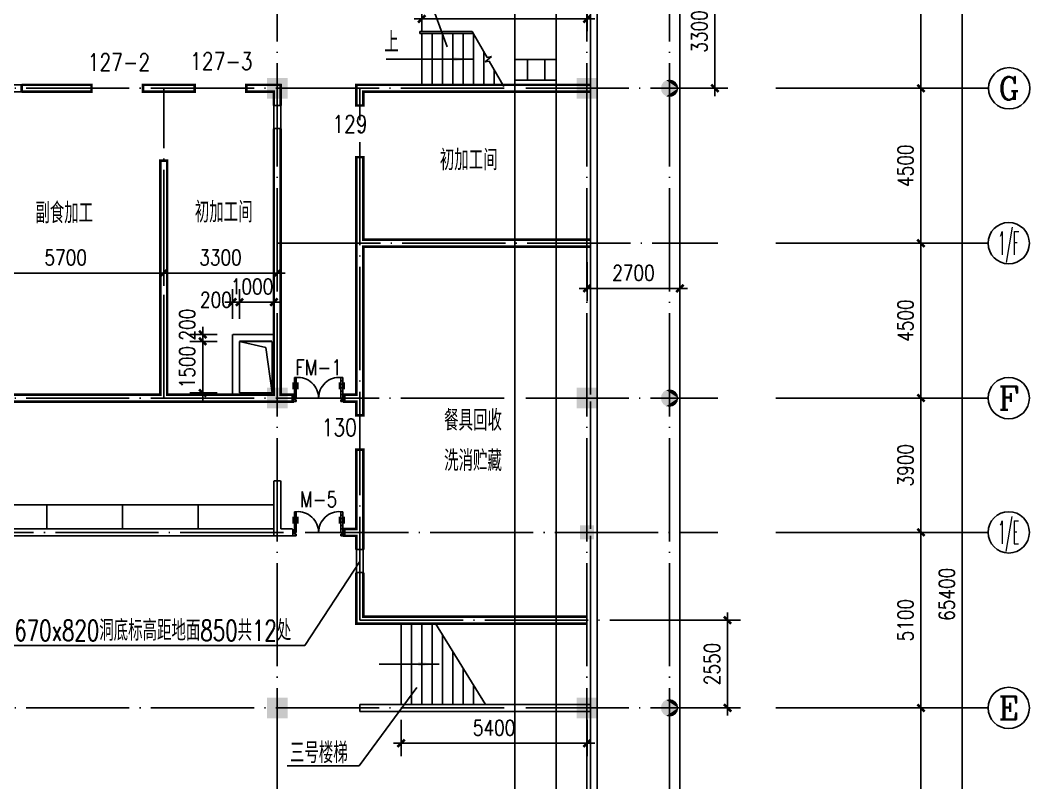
# Model space of a CAD drawing. Extents: x -55219 to 470149, y 494712 to 780039.
# Drawn here: x 14732 to 44071, y 632948 to 655103 of the extents above; entities that cross this region are included whole.
import ezdxf
from ezdxf.enums import TextEntityAlignment as Align

# ---------------------------------------------------------------- set-up
doc = ezdxf.new("R2010")
doc.units = 0
doc.header["$LTSCALE"] = 1500
doc.header["$MEASUREMENT"] = 0
doc.linetypes.add('DASH', pattern=[0.35, 0.25, -0.1])
doc.linetypes.add('DOTE', pattern=[2.42, 2, -0.2, 0.02, -0.2])
doc.layers.get('0').update_dxf_attribs({"linetype": 'CONTINUOUS'})
doc.layers.get('DEFPOINTS').update_dxf_attribs({"linetype": 'CONTINUOUS'})
for name, color, linetype in [('AXIS', 3, 'CONTINUOUS'), ('AXIS_TEXT', 7, 'CONTINUOUS'), ('COLUMN', 7, 'CONTINUOUS'), ('DOTE', 1, 'DOTE'), ('LVTRY', 6, 'CONTINUOUS'), ('PUB_DIM', 3, 'CONTINUOUS'), ('PUB_TEXT', 7, 'CONTINUOUS'), ('PUB_WALL', 255, 'CONTINUOUS'), ('STAIR', 2, 'CONTINUOUS'), ('WALL', 255, 'CONTINUOUS'), ('WINDOW', 2, 'CONTINUOUS'), ('WINDOW_TEXT', 7, 'CONTINUOUS')]:
    doc.layers.add(name, color=color, linetype=linetype)
doc.styles.add('_HZTXT', font='txt.shx', dxfattribs={"width": 0.8, "bigfont": 'hztxt.shx'})
doc.styles.add('_SIMPLEX', font='SIMPLEX.shx', dxfattribs={"width": 0.6})
doc.styles.add('COMPLEX', font='COMPLEX')
doc.styles.add('DIM_FONT', font='SIMPLEX.shx', dxfattribs={"width": 0.8})
doc.dimstyles.new('AXIS150', dxfattribs={"dimscale": 1.5, "dimtxt": 300, "dimasz": 1, "dimexe": 250, "dimexo": 300, "dimgap": 150, "dimtad": 1, "dimdec": 0, "dimzin": 0, "dimdsep": 46, "dimtxsty": 'DIM_FONT', "dimblk": '_DIMX', "dimcen": 0.09, "dimse1": 1, "dimse2": 1, "dimclrt": 7, "dimadec": 0, "dimazin": 0, "dimtfac": 1, "dimtdec": 0, "dimtix": 1, "dimtmove": 2, "dimatfit": 3, "dimldrblk": '_DIMX', "dimfxl": 1, "dimtolj": 1, "dimtzin": 0, "dimarcsym": 0})
doc.dimstyles.new('DIMN150', dxfattribs={"dimscale": 1.5, "dimtxt": 300, "dimasz": 1, "dimexe": 250, "dimexo": 300, "dimgap": 150, "dimtad": 1, "dimdec": 0, "dimzin": 0, "dimdsep": 46, "dimtxsty": 'DIM_FONT', "dimblk": '_DIMX', "dimcen": 0.09, "dimclrt": 7, "dimadec": 0, "dimazin": 0, "dimtfac": 1, "dimtdec": 0, "dimtix": 1, "dimtmove": 2, "dimatfit": 3, "dimldrblk": '_DIMX', "dimfxl": 1, "dimtolj": 1, "dimtzin": 0, "dimarcsym": 0})
doc.dimstyles.new('NORMAL', dxfattribs={"dimscale": 1.5, "dimtxt": 300, "dimasz": 1, "dimexe": 250, "dimexo": 300, "dimgap": 150, "dimtad": 1, "dimdec": 0, "dimzin": 0, "dimdsep": 46, "dimtxsty": 'DIM_FONT', "dimblk": '_DIMX', "dimcen": 0.09, "dimse2": 1, "dimclrt": 7, "dimadec": 0, "dimazin": 0, "dimtfac": 1, "dimtdec": 0, "dimtix": 1, "dimtmove": 2, "dimatfit": 3, "dimldrblk": '_DIMX', "dimfxl": 1, "dimtolj": 1, "dimtzin": 0, "dimarcsym": 0})

# ---------------------------------------------------------------- blocks, each defined once
blk = doc.blocks.new('_FZH')
blk.add_solid([(0.5, 0.5), (0.5, -0.5), (-0.5, 0.5), (-0.5, -0.5)])
blk = doc.blocks.new('M_A21OEG')
for p, q in [((-0.467, 0), (-0.467, 0.4)), ((-0.467, 0), (-0.467, 0.4)), ((-0.467, 0.4), (-0.433, 0.4)), ((-0.467, 0), (-0.467, 0.4)), ((-0.433, 0.4), (-0.433, 0)), ((-0.433, 0.4), (-0.433, 0)), ((0.433, 0.4), (0.433, 0)), ((0.467, 0.4), (0.433, 0.4)), ((0.467, 0), (0.467, 0.4)), ((-0.495, 0.3), (-0.495, 0.172)), ((-0.467, 0.333), (-0.433, 0.333)), ((-0.467, 0.267), (-0.433, 0.267)), ((-0.467, 0.2), (-0.433, 0.2)), ((-0.405, 0.3), (-0.405, 0.172)), ((0.405, 0.3), (0.405, 0.172)), ((0.467, 0.333), (0.433, 0.333)), ((0.467, 0.267), (0.433, 0.267)), ((0.467, 0.2), (0.433, 0.2)), ((0.495, 0.3), (0.495, 0.172)), ((-0.5, 0), (-0.467, 0)), ((-0.5, -0.067), (-0.5, 0)), ((-0.5, -0.067), (-0.5, 0)), ((-0.467, 0.133), (-0.433, 0.133)), ((-0.467, 0.067), (-0.433, 0.067)), ((-0.467, 0), (-0.467, -0.033)), ((-0.433, 0), (-0.467, 0)), ((-0.433, 0), (-0.467, 0)), ((-0.467, 0), (-0.467, -0.033)), ((-0.433, 0), (-0.467, 0)), ((0.467, 0.133), (0.433, 0.133)), ((0.467, 0.067), (0.433, 0.067)), ((0.433, 0), (0.467, 0)), ((0.467, 0), (0.467, -0.033)), ((0.5, 0), (0.467, 0)), ((0.5, -0.067), (0.5, 0)), ((-0.433, -0.067), (-0.5, -0.067)), ((-0.467, -0.033), (-0.433, -0.033)), ((-0.433, -0.033), (-0.433, -0.067)), ((0.467, -0.033), (0.433, -0.033)), ((0.433, -0.033), (0.433, -0.067)), ((0.433, -0.067), (0.5, -0.067))]:
    blk.add_line(p, q)
for centre, start, end in [((-0.4, 0.001), 359.8007, 94.7805), ((0.4, 0.001), 85.2195, 180.1993)]:
    blk.add_arc(centre, 0.4, start, end)
blk = doc.blocks.new('_ARROW')
blk.add_solid([(0, 0), (-1, 0.1), (-1, -0.1)])
blk = doc.blocks.new('_AXISO')
blk.add_circle((0, 0), 0.5)
at = {"layer": 'AXIS_TEXT', "style": 'COMPLEX', "width": 1.041667}
blk.add_attdef('A', text='', height=0.56, dxfattribs=at).set_placement((-0.25, -0.28), (0.25, -0.28), align=Align.FIT)
blk = doc.blocks.new('_DIMX')
blk.add_line((-150, 0), (150, 0))
at = {"const_width": 50}
blk.add_lwpolyline([(-70, -70), (70, 70)], dxfattribs=at)
blk = doc.blocks.new('*D56')
at = {"color": 0, "linetype": 'ByBlock'}
blk.add_line((40909, 662122), (40909, 653125), dxfattribs=at)
at = {"layer": 'DEFPOINTS', "color": 0, "linetype": 'ByBlock'}
for p in [(35946, 662124), (36688, 653124), (40909, 653124)]:
    blk.add_point(p, dxfattribs=at)
at = {"color": 0, "linetype": 'ByBlock', "xscale": 1.5, "yscale": 1.5, "zscale": 1.5}
for p, rotation in [((40909, 662124), 90), ((40909, 653124), 270)]:
    blk.add_blockref('_DIMX', p, dxfattribs=dict(at, rotation=rotation))
at = {"color": 7, "linetype": 'ByBlock', "insert": (40459, 657624), "char_height": 450, "attachment_point": 5, "rotation": 90, "style": 'DIM_FONT'}
blk.add_mtext('\\A1;9000', dxfattribs=at)
blk = doc.blocks.new('*D58')
at = {"color": 0, "linetype": 'ByBlock'}
blk.add_line((40909, 644122), (40909, 640225), dxfattribs=at)
at = {"layer": 'DEFPOINTS', "color": 0, "linetype": 'ByBlock'}
for p in [(36688, 644124), (36688, 640224), (40909, 640224)]:
    blk.add_point(p, dxfattribs=at)
at = {"color": 0, "linetype": 'ByBlock', "xscale": 1.5, "yscale": 1.5, "zscale": 1.5}
for p, rotation in [((40909, 644124), 90), ((40909, 640224), 270)]:
    blk.add_blockref('_DIMX', p, dxfattribs=dict(at, rotation=rotation))
at = {"color": 7, "linetype": 'ByBlock', "insert": (40459, 642174), "char_height": 450, "attachment_point": 5, "rotation": 90, "style": 'DIM_FONT'}
blk.add_mtext('\\A1;3900', dxfattribs=at)
blk = doc.blocks.new('*D59')
at = {"color": 0, "linetype": 'ByBlock'}
blk.add_line((40909, 635122), (40909, 626125), dxfattribs=at)
at = {"layer": 'DEFPOINTS', "color": 0, "linetype": 'ByBlock'}
for p in [(36688, 635124), (36688, 626124), (40909, 626124)]:
    blk.add_point(p, dxfattribs=at)
at = {"color": 0, "linetype": 'ByBlock', "xscale": 1.5, "yscale": 1.5, "zscale": 1.5}
for p, rotation in [((40909, 635124), 90), ((40909, 626124), 270)]:
    blk.add_blockref('_DIMX', p, dxfattribs=dict(at, rotation=rotation))
at = {"color": 7, "linetype": 'ByBlock', "insert": (40459, 630624), "char_height": 450, "attachment_point": 5, "rotation": 90, "style": 'DIM_FONT'}
blk.add_mtext('\\A1;9000', dxfattribs=at)
blk = doc.blocks.new('*D61')
at = {"color": 0, "linetype": 'ByBlock'}
blk.add_line((42109, 671122), (42109, 605725), dxfattribs=at)
at = {"layer": 'DEFPOINTS', "color": 0, "linetype": 'ByBlock'}
for p in [(36688, 671124), (36688, 605724), (42109, 605724)]:
    blk.add_point(p, dxfattribs=at)
at = {"color": 0, "linetype": 'ByBlock', "xscale": 1.5, "yscale": 1.5, "zscale": 1.5}
for p, rotation in [((42109, 671124), 90), ((42109, 605724), 270)]:
    blk.add_blockref('_DIMX', p, dxfattribs=dict(at, rotation=rotation))
at = {"color": 7, "linetype": 'ByBlock', "insert": (41659, 638424), "char_height": 450, "attachment_point": 5, "rotation": 90, "style": 'DIM_FONT'}
blk.add_mtext('\\A1;65400', dxfattribs=at)
blk = doc.blocks.new('*D64')
at = {"color": 0, "linetype": 'ByBlock'}
blk.add_line((40909, 640222), (40909, 635125), dxfattribs=at)
at = {"layer": 'DEFPOINTS', "color": 0, "linetype": 'ByBlock'}
for p in [(36688, 640224), (36688, 635124), (40909, 635124)]:
    blk.add_point(p, dxfattribs=at)
at = {"color": 0, "linetype": 'ByBlock', "xscale": 1.5, "yscale": 1.5, "zscale": 1.5}
for p, rotation in [((40909, 640224), 90), ((40909, 635124), 270)]:
    blk.add_blockref('_DIMX', p, dxfattribs=dict(at, rotation=rotation))
at = {"color": 7, "linetype": 'ByBlock', "insert": (40459, 637674), "char_height": 450, "attachment_point": 5, "rotation": 90, "style": 'DIM_FONT'}
blk.add_mtext('\\A1;5100', dxfattribs=at)
blk = doc.blocks.new('*D65')
at = {"color": 0, "linetype": 'ByBlock'}
blk.add_line((40909, 648622), (40909, 644125), dxfattribs=at)
at = {"layer": 'DEFPOINTS', "color": 0, "linetype": 'ByBlock'}
for p in [(36688, 648624), (36688, 644124), (40909, 644124)]:
    blk.add_point(p, dxfattribs=at)
at = {"color": 0, "linetype": 'ByBlock', "xscale": 1.5, "yscale": 1.5, "zscale": 1.5}
for p, rotation in [((40909, 648624), 90), ((40909, 644124), 270)]:
    blk.add_blockref('_DIMX', p, dxfattribs=dict(at, rotation=rotation))
at = {"color": 7, "linetype": 'ByBlock', "insert": (40459, 646374), "char_height": 450, "attachment_point": 5, "rotation": 90, "style": 'DIM_FONT'}
blk.add_mtext('\\A1;4500', dxfattribs=at)
blk = doc.blocks.new('*D66')
at = {"color": 0, "linetype": 'ByBlock'}
blk.add_line((40909, 653122), (40909, 648625), dxfattribs=at)
at = {"layer": 'DEFPOINTS', "color": 0, "linetype": 'ByBlock'}
for p in [(36688, 653124), (36688, 648624), (40909, 648624)]:
    blk.add_point(p, dxfattribs=at)
at = {"color": 0, "linetype": 'ByBlock', "xscale": 1.5, "yscale": 1.5, "zscale": 1.5}
for p, rotation in [((40909, 653124), 90), ((40909, 648624), 270)]:
    blk.add_blockref('_DIMX', p, dxfattribs=dict(at, rotation=rotation))
at = {"color": 7, "linetype": 'ByBlock', "insert": (40459, 650874), "char_height": 450, "attachment_point": 5, "rotation": 90, "style": 'DIM_FONT'}
blk.add_mtext('\\A1;4500', dxfattribs=at)
blk = doc.blocks.new('*D248')
at = {"color": 0, "linetype": 'ByBlock'}
for p, q in [((34785, 637674), (35662, 637674)), ((35287, 637672), (35287, 635125)), ((34785, 635124), (35662, 635124))]:
    blk.add_line(p, q, dxfattribs=at)
at = {"layer": 'DEFPOINTS', "color": 0, "linetype": 'ByBlock'}
for p in [(34335, 637674), (34335, 635124), (35287, 635124)]:
    blk.add_point(p, dxfattribs=at)
at = {"color": 0, "linetype": 'ByBlock', "xscale": 1.5, "yscale": 1.5, "zscale": 1.5}
for p, rotation in [((35287, 637674), 90), ((35287, 635124), 270)]:
    blk.add_blockref('_DIMX', p, dxfattribs=dict(at, rotation=rotation))
at = {"color": 7, "linetype": 'ByBlock', "insert": (34837, 636399), "char_height": 450, "attachment_point": 5, "rotation": 90, "style": 'DIM_FONT'}
blk.add_mtext('\\A1;2550', dxfattribs=at)
blk = doc.blocks.new('*D260')
at = {"color": 0, "linetype": 'ByBlock'}
for p, q in [((25803, 634774), (25803, 633721)), ((31203, 634774), (31203, 633721)), ((25804, 634096), (31201, 634096))]:
    blk.add_line(p, q, dxfattribs=at)
at = {"layer": 'DEFPOINTS', "color": 0, "linetype": 'ByBlock'}
for p in [(25803, 635224), (31203, 635224), (31203, 634096)]:
    blk.add_point(p, dxfattribs=at)
at = {"color": 0, "linetype": 'ByBlock', "xscale": 1.5, "yscale": 1.5, "zscale": 1.5, "rotation": 180}
blk.add_blockref('_DIMX', (25803, 634096), dxfattribs=at)
at = {"color": 0, "linetype": 'ByBlock', "xscale": 1.5, "yscale": 1.5, "zscale": 1.5}
blk.add_blockref('_DIMX', (31203, 634096), dxfattribs=at)
at = {"color": 7, "linetype": 'ByBlock', "insert": (28503, 634546), "char_height": 450, "attachment_point": 5, "style": 'DIM_FONT'}
blk.add_mtext('\\A1;5400', dxfattribs=at)
blk = doc.blocks.new('*D264')
at = {"color": 0, "linetype": 'ByBlock'}
for p, q in [((26403, 654780), (26403, 655513)), ((31203, 654780), (31203, 655513)), ((26404, 655138), (31201, 655138))]:
    blk.add_line(p, q, dxfattribs=at)
at = {"layer": 'DEFPOINTS', "color": 0, "linetype": 'ByBlock'}
for p in [(31203, 655138), (26403, 654330), (31203, 654330)]:
    blk.add_point(p, dxfattribs=at)
at = {"color": 0, "linetype": 'ByBlock', "xscale": 1.5, "yscale": 1.5, "zscale": 1.5, "rotation": 180}
blk.add_blockref('_DIMX', (26403, 655138), dxfattribs=at)
at = {"color": 0, "linetype": 'ByBlock', "xscale": 1.5, "yscale": 1.5, "zscale": 1.5}
blk.add_blockref('_DIMX', (31203, 655138), dxfattribs=at)
at = {"color": 7, "linetype": 'ByBlock', "insert": (28803, 655588), "char_height": 450, "attachment_point": 5, "style": 'DIM_FONT'}
blk.add_mtext('\\A1;4800', dxfattribs=at)
blk = doc.blocks.new('_YZH')
for points in [[(-0.466, 0.193), (0.5, 0), (-0.5, 0), (-0.466, -0.193)], [(-0.193, 0.466), (0.5, 0), (-0.357, 0.357), (-0.466, 0.193)], [(0.193, 0.466), (0.5, 0), (0, 0.505), (-0.193, 0.466)], [(0.466, 0.193), (0.5, 0), (0.357, 0.357), (0.193, 0.466)], [(-0.466, -0.193), (0.5, 0), (-0.357, -0.357), (-0.193, -0.466)], [(-0.193, -0.466), (0.5, 0), (0, -0.505), (0.193, -0.466)], [(0.193, -0.466), (0.5, 0), (0.357, -0.357), (0.466, -0.193)]]:
    blk.add_solid(points)
blk = doc.blocks.new('*D268')
at = {"color": 0, "linetype": 'ByBlock'}
for p, q in [((34093, 656424), (35294, 656424)), ((34919, 653125), (34919, 656422)), ((34093, 653124), (35294, 653124))]:
    blk.add_line(p, q, dxfattribs=at)
at = {"layer": 'DEFPOINTS', "color": 0, "linetype": 'ByBlock'}
for p in [(33643, 656424), (34919, 656424), (33643, 653124)]:
    blk.add_point(p, dxfattribs=at)
at = {"color": 0, "linetype": 'ByBlock', "xscale": 1.5, "yscale": 1.5, "zscale": 1.5}
for p, rotation in [((34919, 656424), 90), ((34919, 653124), 270)]:
    blk.add_blockref('_DIMX', p, dxfattribs=dict(at, rotation=rotation))
at = {"color": 7, "linetype": 'ByBlock', "insert": (34469, 654774), "char_height": 450, "attachment_point": 5, "rotation": 90, "style": 'DIM_FONT'}
blk.add_mtext('\\A1;3300', dxfattribs=at)
blk = doc.blocks.new('*D778')
at = {"color": 0, "linetype": 'ByBlock'}
for p, q in [((13203, 648174), (13203, 647383)), ((13204, 647758), (18901, 647758))]:
    blk.add_line(p, q, dxfattribs=at)
at = {"layer": 'DEFPOINTS', "color": 0, "linetype": 'ByBlock'}
for p in [(13203, 648624), (18903, 648624), (18903, 647758)]:
    blk.add_point(p, dxfattribs=at)
at = {"color": 0, "linetype": 'ByBlock', "xscale": 1.5, "yscale": 1.5, "zscale": 1.5, "rotation": 180}
blk.add_blockref('_DIMX', (13203, 647758), dxfattribs=at)
at = {"color": 0, "linetype": 'ByBlock', "xscale": 1.5, "yscale": 1.5, "zscale": 1.5}
blk.add_blockref('_DIMX', (18903, 647758), dxfattribs=at)
at = {"color": 7, "linetype": 'ByBlock', "insert": (16053, 648208), "char_height": 450, "attachment_point": 5, "style": 'DIM_FONT'}
blk.add_mtext('\\A1;5700', dxfattribs=at)
blk = doc.blocks.new('*D779')
at = {"color": 0, "linetype": 'ByBlock'}
for p, q in [((18903, 648174), (18903, 647383)), ((18904, 647758), (22201, 647758))]:
    blk.add_line(p, q, dxfattribs=at)
at = {"layer": 'DEFPOINTS', "color": 0, "linetype": 'ByBlock'}
for p in [(18903, 648624), (22203, 648624), (22203, 647758)]:
    blk.add_point(p, dxfattribs=at)
at = {"color": 0, "linetype": 'ByBlock', "xscale": 1.5, "yscale": 1.5, "zscale": 1.5, "rotation": 180}
blk.add_blockref('_DIMX', (18903, 647758), dxfattribs=at)
at = {"color": 0, "linetype": 'ByBlock', "xscale": 1.5, "yscale": 1.5, "zscale": 1.5}
blk.add_blockref('_DIMX', (22203, 647758), dxfattribs=at)
at = {"color": 7, "linetype": 'ByBlock', "insert": (20553, 648208), "char_height": 450, "attachment_point": 5, "style": 'DIM_FONT'}
blk.add_mtext('\\A1;3300', dxfattribs=at)
blk = doc.blocks.new('*D851')
at = {"color": 0, "linetype": 'ByBlock'}
for p, q in [((31203, 648074), (31203, 646936)), ((33903, 648074), (33903, 646936)), ((31204, 647311), (33901, 647311))]:
    blk.add_line(p, q, dxfattribs=at)
at = {"layer": 'DEFPOINTS', "color": 0, "linetype": 'ByBlock'}
for p in [(31203, 648524), (33903, 648524), (33903, 647311)]:
    blk.add_point(p, dxfattribs=at)
at = {"color": 0, "linetype": 'ByBlock', "xscale": 1.5, "yscale": 1.5, "zscale": 1.5, "rotation": 180}
blk.add_blockref('_DIMX', (31203, 647311), dxfattribs=at)
at = {"color": 0, "linetype": 'ByBlock', "xscale": 1.5, "yscale": 1.5, "zscale": 1.5}
blk.add_blockref('_DIMX', (33903, 647311), dxfattribs=at)
at = {"color": 7, "linetype": 'ByBlock', "insert": (32553, 647761), "char_height": 450, "attachment_point": 5, "style": 'DIM_FONT'}
blk.add_mtext('\\A1;2700', dxfattribs=at)
blk = doc.blocks.new('A$C74ED5290')
at = {"layer": 'WINDOW', "color": 0, "ltscale": 100}
for p, q in [((0, 1200), (0, 0)), ((600, 1200), (600, 0)), ((0, 830), (600, 830)), ((0, 330), (600, 330))]:
    blk.add_line(p, q, dxfattribs=at)
blk = doc.blocks.new('*D940')
at = {"color": 0, "linetype": 'ByBlock'}
for p, q in [((20904, 646423), (20904, 647289)), ((21103, 646423), (21103, 647289)), ((20902, 646914), (20901, 646914)), ((20904, 646914), (21103, 646914)), ((20904, 646914), (21103, 646914)), ((21105, 646914), (21106, 646914))]:
    blk.add_line(p, q, dxfattribs=at)
at = {"layer": 'DEFPOINTS', "color": 0, "linetype": 'ByBlock'}
for p in [(21103, 646914), (20904, 645973), (21103, 645973)]:
    blk.add_point(p, dxfattribs=at)
at = {"color": 0, "linetype": 'ByBlock', "xscale": 1.5, "yscale": 1.5, "zscale": 1.5}
blk.add_blockref('_DIMX', (20904, 646914), dxfattribs=at)
at = {"color": 0, "linetype": 'ByBlock', "xscale": 1.5, "yscale": 1.5, "zscale": 1.5, "rotation": 180}
blk.add_blockref('_DIMX', (21103, 646914), dxfattribs=at)
at = {"color": 7, "linetype": 'ByBlock', "insert": (20418, 646977), "char_height": 450, "attachment_point": 5, "style": 'DIM_FONT'}
blk.add_mtext('\\A1;200', dxfattribs=at)
blk = doc.blocks.new('*D941')
at = {"color": 0, "linetype": 'ByBlock'}
for p, q in [((20454, 645973), (19661, 645973)), ((20453, 645773), (19661, 645773)), ((20036, 645974), (20036, 645976)), ((20036, 645973), (20036, 645773)), ((20036, 645973), (20036, 645773)), ((20036, 645771), (20036, 645770))]:
    blk.add_line(p, q, dxfattribs=at)
at = {"layer": 'DEFPOINTS', "color": 0, "linetype": 'ByBlock'}
for p in [(20036, 645773), (20903, 645773), (20904, 645973)]:
    blk.add_point(p, dxfattribs=at)
at = {"color": 0, "linetype": 'ByBlock', "xscale": 1.5, "yscale": 1.5, "zscale": 1.5}
for p, rotation in [((20036, 645973), 270), ((20036, 645773), 90)]:
    blk.add_blockref('_DIMX', p, dxfattribs=dict(at, rotation=rotation))
at = {"color": 7, "linetype": 'ByBlock', "insert": (19586, 646258), "char_height": 450, "attachment_point": 5, "rotation": 90, "style": 'DIM_FONT'}
blk.add_mtext('\\A1;200', dxfattribs=at)
blk = doc.blocks.new('*D942')
at = {"color": 0, "linetype": 'ByBlock'}
for p, q in [((21103, 646423), (21103, 647289)), ((22103, 646423), (22103, 647289)), ((21105, 646914), (22101, 646914))]:
    blk.add_line(p, q, dxfattribs=at)
at = {"layer": 'DEFPOINTS', "color": 0, "linetype": 'ByBlock'}
for p in [(22103, 646914), (21103, 645973), (22103, 645973)]:
    blk.add_point(p, dxfattribs=at)
at = {"color": 0, "linetype": 'ByBlock', "xscale": 1.5, "yscale": 1.5, "zscale": 1.5, "rotation": 180}
blk.add_blockref('_DIMX', (21103, 646914), dxfattribs=at)
at = {"color": 0, "linetype": 'ByBlock', "xscale": 1.5, "yscale": 1.5, "zscale": 1.5}
blk.add_blockref('_DIMX', (22103, 646914), dxfattribs=at)
at = {"color": 7, "linetype": 'ByBlock', "insert": (21469, 647364), "char_height": 450, "attachment_point": 5, "style": 'DIM_FONT'}
blk.add_mtext('\\A1;1000', dxfattribs=at)
blk = doc.blocks.new('*D943')
at = {"color": 0, "linetype": 'ByBlock'}
for p, q in [((20454, 645773), (19661, 645773)), ((20036, 645774), (20036, 645776)), ((20036, 645773), (20036, 644273)), ((20453, 644273), (19661, 644273)), ((20036, 644272), (20036, 644270))]:
    blk.add_line(p, q, dxfattribs=at)
at = {"layer": 'DEFPOINTS', "color": 0, "linetype": 'ByBlock'}
for p in [(20904, 645773), (20036, 644273), (20903, 644273)]:
    blk.add_point(p, dxfattribs=at)
at = {"color": 0, "linetype": 'ByBlock', "xscale": 1.5, "yscale": 1.5, "zscale": 1.5}
for p, rotation in [((20036, 645773), 270), ((20036, 644273), 90)]:
    blk.add_blockref('_DIMX', p, dxfattribs=dict(at, rotation=rotation))
at = {"color": 7, "linetype": 'ByBlock', "insert": (19586, 645023), "char_height": 450, "attachment_point": 5, "rotation": 90, "style": 'DIM_FONT'}
blk.add_mtext('\\A1;1500', dxfattribs=at)

msp = doc.modelspace()

# ---------------------------------------------------------------- linework, layer by layer
at = {"linetype": 'DASH', "const_width": 75}
msp.add_lwpolyline([(14772.8, 653224), (14772.8, 653024)], dxfattribs=at)
at = {"layer": 'AXIS'}
for p, q in [((42859.4, 653124), (36688, 653124)), ((42859.4, 648624), (36688, 648624)), ((42859.4, 644124), (36688, 644124)), ((42859.4, 640224), (36688, 640224)), ((42859.4, 635124), (36688, 635124))]:
    msp.add_line(p, q, dxfattribs=at)
at = {"layer": 'DOTE'}
for p, q in [((22202.8, 603662), (22202.8, 673898.7)), ((31202.8, 603662), (31202.8, 673898.7)), ((33602.5, 603662), (33602.5, 673898.7)), ((-39547.2, 653124), (35005.6, 653124)), ((18902.8, 644124), (18902.8, 653124)), ((24602.8, 637674), (24602.8, 653124)), ((22202.8, 648624), (35005.6, 648624)), ((-39547.2, 644124), (35005.6, 644124)), ((-20547.2, 640224), (35005.6, 640224)), ((24602.8, 637674), (35005.6, 637674)), ((-39547.2, 635124), (35005.6, 635124))]:
    msp.add_line(p, q, dxfattribs=at)
at = {"layer": 'LVTRY'}
for p, q in [((29102.8, 623752.4), (29102.8, 657924)), ((30302.8, 623255.3), (30302.8, 657924)), ((26507.7, 656071.3), (27137.5, 654333.3)), ((20903.8, 645973), (20903.3, 645972.5)), ((21871.6, 645591.8), (21103.3, 645773)), ((22053.3, 644273.5), (22053.3, 645773)), ((22103.3, 645972.5), (22102.8, 645973)), ((22103.3, 644224), (22103.3, 645972.5)), ((22053.3, 644273.5), (21871.6, 645591.8)), ((20903.3, 644273.5), (20903.8, 644273)), ((20903.8, 644223.5), (20903.3, 644224)), ((22102.8, 644223.5), (20903.8, 644223.5)), ((21103.8, 644273.5), (21103.3, 644274)), ((22053.3, 644273.5), (21103.8, 644273.5)), ((22102.8, 644273), (22103.3, 644273.5)), ((22103.3, 644224), (22102.8, 644223.5)), ((24602.8, 639374.1), (22999.8, 636935.2)), ((26802.8, 637574), (28251.8, 635224)), ((22999.8, 636935.2), (13341.1, 636935.2)), ((24582.9, 633437.2), (26256.3, 635716)), ((24602.8, 635224), (31302.8, 635224)), ((24602.8, 635024), (24602.8, 635224)), ((24602.8, 635024), (31302.8, 635024)), ((22491.2, 633437.2), (24582.9, 633437.2))]:
    msp.add_line(p, q, dxfattribs=at)
at = {"layer": 'LVTRY', "const_width": 50}
for points in [[(22102.8, 652624), (22302.8, 652624)], [(22302.8, 651954), (22102.8, 651954)], [(20903.3, 645972.5), (20903.3, 644224)], [(22102.8, 645973), (20903.8, 645973)], [(22053.3, 645773), (21103.3, 645773)], [(21103.3, 645773), (21103.3, 644274)], [(24502.8, 639724), (24702.8, 639724)], [(24702.8, 639054), (24502.8, 639054)]]:
    msp.add_lwpolyline(points, dxfattribs=at)
at = {"layer": 'PUB_DIM'}
for points in [[(27902.8, 653969), (25369.6, 653969)], [(26905.5, 636396.6), (25159, 636396.6)]]:
    msp.add_lwpolyline(points, dxfattribs=at)
at = {"layer": 'PUB_WALL'}
for points, const_width in [([(6752.8, 644224), (4852.8, 644224), (2752.8, 644224), (2752.8, 653024), (4652.8, 653024), (8102.8, 653024), (8102.8, 653224), (2552.8, 653224), (2552.8, 644224), (1352.8, 644224), (1352.8, 644024), (22202.8, 644024), (22652.8, 644024), (22652.8, 644224), (22302.8, 644224), (22302.8, 651954)], 75), ([(14772.8, 653024), (16802.8, 653024), (16802.8, 653224), (14772.8, 653224)], 75), ([(22302.8, 652624), (22302.8, 653223.5), (22302.3, 653224), (21302.8, 653224), (21302.8, 653024), (22102.8, 653024), (22102.8, 652624)], 75), ([(31302.8, 653024), (24702.8, 653024), (24702.8, 652624), (24502.8, 652624), (24502.8, 653224), (31302.8, 653224)], 75), ([(22102.8, 651954), (22102.8, 644224), (19002.8, 644224), (19002.8, 651024), (18802.8, 651024), (18802.8, 644224), (13302.8, 644224), (13302.8, 651024), (13102.8, 651024), (13102.8, 644224), (6952.8, 644224), (6952.8, 651024)], 75), ([(26988.6, 648724), (24702.8, 648724), (24702.8, 651124), (24502.8, 651124), (24502.8, 644224), (24152.8, 644224), (24152.8, 644024), (24502.8, 644024), (24502.8, 643624), (24702.8, 643624), (24702.8, 644124)], 75), ([(26602.8, 648724), (31302.8, 648724)], 75), ([(24702.8, 644124), (24702.8, 648524), (26988.6, 648524)], 75), ([(31302.8, 648524), (26602.8, 648524)], 75), ([(24702.8, 639724), (24702.8, 642624), (24502.8, 642624), (24502.8, 640324), (24152.8, 640324), (24152.8, 640124), (24502.8, 640124), (24502.8, 639724)], 75), ([(22102.8, 640124), (22102.8, 641724)], 50), ([(22102.8, 641724), (22302.8, 641724)], 50), ([(22302.8, 640324), (22302.8, 641724)], 50), ([(22302.8, 640324), (22652.8, 640324)], 50), ([(22652.8, 640324), (22302.8, 640324)], 50), ([(22652.8, 640124), (22652.8, 640324)], 50), ([(22652.8, 640324), (22652.8, 640124)], 50), ([(22652.8, 640124), (22102.8, 640124)], 50), ([(24502.8, 639054), (24502.8, 637574), (31202.8, 637574)], 75), ([(31202.8, 637774), (24702.8, 637774), (24702.8, 639054)], 75)]:
    msp.add_lwpolyline(points, dxfattribs=dict(at, const_width=const_width))
at = {"layer": 'PUB_WALL', "const_width": 75}
msp.add_lwpolyline([(18302.8, 653224), (18302.8, 653024), (19802.8, 653024), (19802.8, 653224)], close=True, dxfattribs=at)
at = {"layer": 'STAIR'}
for p, q in [((33902.5, 621655.6), (33902.5, 661974)), ((26342.8, 654774), (27868.1, 654774)), ((26342.8, 654714), (26342.8, 654774)), ((27902.8, 654714), (26342.8, 654714)), ((26402.8, 653224), (26402.8, 654714)), ((26702.8, 653224), (26702.8, 654714)), ((27002.8, 653224), (27002.8, 654714)), ((27302.8, 653224), (27302.8, 654714)), ((27602.8, 653224), (27602.8, 654714)), ((27868.1, 654774), (28302.9, 654020.9)), ((27902.8, 653224), (27902.8, 654714)), ((28202.8, 653224), (28202.8, 654194.3)), ((28426.8, 654046.3), (28239, 653891.6)), ((28302.9, 654020.9), (28426.8, 654046.3)), ((28239, 653891.6), (28362.9, 653917)), ((28362.9, 653917), (28788, 653180.6)), ((28502.8, 653224), (28502.8, 653674.7)), ((22102.8, 641024), (13302.8, 641024)), ((15502.8, 641024), (15502.8, 640324)), ((17702.8, 641024), (17702.8, 640324)), ((19902.8, 641024), (19902.8, 640324)), ((-12047.2, 640324), (22102.8, 640324)), ((-12247.2, 640124), (22102.8, 640124)), ((-12247.2, 640124), (22102.8, 640124)), ((25802.8, 637574), (25802.8, 635224)), ((26102.8, 637574), (26102.8, 635224)), ((26402.8, 637574), (26402.8, 635224)), ((26702.8, 637574), (26702.8, 635224)), ((27002.8, 637249.6), (27002.8, 635224)), ((27302.8, 636763.1), (27302.8, 635224)), ((27602.8, 636276.5), (27602.8, 635224)), ((27902.8, 635790), (27902.8, 635224))]:
    msp.add_line(p, q, dxfattribs=at)
at = {"layer": 'WALL'}
for p, q in [((9602.8, 653224), (16802.8, 653224)), ((16802.8, 653024), (16802.8, 653224)), ((18302.8, 653224), (19802.8, 653224)), ((18302.8, 653024), (18302.8, 653224)), ((19802.8, 653024), (19802.8, 653224)), ((21302.8, 653024), (21302.8, 653224)), ((21302.8, 653224), (22302.3, 653224)), ((22302.3, 653224), (22302.8, 653223.5)), ((22302.8, 653223.5), (22302.8, 644224)), ((24502.8, 652624), (24502.8, 653224)), ((31302.8, 653224), (24502.8, 653224)), ((9602.8, 653024), (16802.8, 653024)), ((18302.8, 653024), (19802.8, 653024)), ((21302.8, 653024), (22102.8, 653024)), ((22102.8, 653024), (22102.8, 644224)), ((24702.8, 652624), (24702.8, 653024)), ((31302.8, 653024), (24702.8, 653024)), ((24702.8, 652624), (24502.8, 652624)), ((24502.8, 644224), (24502.8, 651124)), ((24702.8, 651124), (24502.8, 651124)), ((24702.8, 648724), (24702.8, 651124)), ((18802.8, 651024), (19002.8, 651024)), ((18802.8, 644224), (18802.8, 651024)), ((19002.8, 644224), (19002.8, 651024)), ((24702.8, 648724), (26988.6, 648724)), ((26602.8, 648724), (31302.8, 648724)), ((24702.8, 648524), (24702.8, 644224)), ((24702.8, 648524), (26988.6, 648524)), ((26602.8, 648524), (31302.8, 648524)), ((22202.8, 644024), (1352.8, 644024)), ((18802.8, 644224), (13302.8, 644224)), ((22102.8, 644224), (19002.8, 644224)), ((22202.8, 644024), (22652.8, 644024)), ((22302.8, 644224), (22652.8, 644224)), ((22652.8, 644224), (22652.8, 644024)), ((24152.8, 644224), (24152.8, 644024)), ((24152.8, 644224), (24502.8, 644224)), ((24152.8, 644024), (24502.8, 644024)), ((24502.8, 643624), (24502.8, 644024)), ((24702.8, 644024), (24702.8, 643624)), ((24702.8, 643624), (24502.8, 643624)), ((24702.8, 642624), (24502.8, 642624)), ((24502.8, 640324), (24502.8, 642624)), ((24702.8, 637774), (24702.8, 642624)), ((24152.8, 640324), (24152.8, 640124)), ((24152.8, 640324), (24502.8, 640324)), ((24152.8, 640124), (24502.8, 640124)), ((24502.8, 640124), (24502.8, 637574)), ((24502.8, 637574), (31202.8, 637574)), ((24702.8, 637774), (31202.8, 637774))]:
    msp.add_line(p, q, dxfattribs=at)
at = {"layer": 'WINDOW'}
for p, q in [((31302.8, 655524), (31302.8, 648724)), ((31502.8, 655524), (31502.8, 623041.1)), ((31302.8, 648724), (31302.8, 644224)), ((31302.8, 644024), (31302.8, 640324)), ((31302.8, 640124), (31302.8, 623124))]:
    msp.add_line(p, q, dxfattribs=at)

# ---------------------------------------------------------------- block references
at = {"layer": 'AXIS'}
ref = msp.add_blockref('_AXISO', (43471, 653124), dxfattribs=dict(at, xscale=-1200, yscale=1200, zscale=1200))
ref.add_attrib('A', 'G', dxfattribs={"layer": 'AXIS_TEXT', "height": 672, "style": 'COMPLEX', "width": 1.041667}).set_placement((43171, 652788), (43771, 652788), align=Align.FIT)
ref = msp.add_blockref('_AXISO', (43459.4, 648624), dxfattribs=dict(at, xscale=-1200, yscale=1200, zscale=1200))
ref.add_attrib('A', '1/F', dxfattribs={"layer": 'AXIS_TEXT', "height": 672, "rotation": 360, "style": 'COMPLEX', "width": 0.353774}).set_placement((43159.4, 648288), (43759.4, 648288), align=Align.FIT)
ref = msp.add_blockref('_AXISO', (43459.4, 644124), dxfattribs=dict(at, xscale=-1200, yscale=1200, zscale=1200))
ref.add_attrib('A', 'F', dxfattribs={"layer": 'AXIS_TEXT', "height": 672, "style": 'COMPLEX', "width": 1.171875}).set_placement((43159.4, 643788), (43759.4, 643788), align=Align.FIT)
ref = msp.add_blockref('_AXISO', (43459.4, 640224), dxfattribs=dict(at, xscale=-1200, yscale=1200, zscale=1200))
ref.add_attrib('A', '1/E', dxfattribs={"layer": 'AXIS_TEXT', "height": 672, "style": 'COMPLEX', "width": 0.353774}).set_placement((43159.4, 639888), (43759.4, 639888), align=Align.FIT)
ref = msp.add_blockref('_AXISO', (43459.4, 635124), dxfattribs=dict(at, xscale=-1200, yscale=1200, zscale=1200))
ref.add_attrib('A', 'E', dxfattribs={"layer": 'AXIS_TEXT', "height": 672, "style": 'COMPLEX', "width": 1.171875}).set_placement((43159.4, 634788), (43759.4, 634788), align=Align.FIT)
at = {"layer": 'COLUMN'}
for name, p, xscale, yscale, zscale in [('_FZH', (22202.8, 653124), 600, 600, 600), ('_FZH', (31202.8, 653124), 600, 600, 600), ('_YZH', (33602.5, 653124), 500, 500, 500), ('_FZH', (22202.8, 644124), 600, 600, 600), ('_FZH', (31202.8, 644124), 600, 600, 600), ('_YZH', (33602.5, 644124), 500, 500, 500), ('_FZH', (31202.8, 640224), 400, 400, 400), ('_FZH', (22202.8, 635124), 600, 600, 600), ('_FZH', (31202.8, 635124), 600, 600, 600), ('_YZH', (33602.5, 635124), 500, 500, 500)]:
    msp.add_blockref(name, p, dxfattribs=dict(at, xscale=xscale, yscale=yscale, zscale=zscale))
at = {"layer": 'LVTRY', "rotation": 90}
msp.add_blockref('A$C74ED5290', (30302.8, 653360.9), dxfattribs=at)
at = {"layer": 'PUB_DIM', "xscale": 600, "yscale": 600, "zscale": 600}
for p in [(27902.8, 653969), (26905.5, 636396.6)]:
    msp.add_blockref('_ARROW', p, dxfattribs=at)
at = {"layer": 'WINDOW'}
ref = msp.add_blockref('M_A21OEG', (23402.8, 644124), dxfattribs=dict(at, xscale=1500, yscale=1500, zscale=1500))
ref.add_attrib('A', 'FM-1', dxfattribs={"layer": 'WINDOW_TEXT', "height": 450, "style": '_SIMPLEX', "width": 0.8, "flags": 8}).set_placement((23402.8, 645015), align=Align.MIDDLE)
ref = msp.add_blockref('M_A21OEG', (23402.8, 640224), dxfattribs=dict(at, xscale=1500, yscale=-1500, zscale=1500, rotation=180))
ref.add_attrib('A', 'M-5', dxfattribs={"layer": 'WINDOW_TEXT', "height": 450, "style": '_SIMPLEX', "width": 0.8, "flags": 8}).set_placement((23402.8, 641184.2), align=Align.MIDDLE)

# ---------------------------------------------------------------- texts
at = {"layer": 'LVTRY', "color": 0, "char_height": 500, "attachment_point": 1, "style": 'DIM_FONT'}
for s, insert, width in [('{\\C1;127-2}', (16690.7, 654131.6), 1798.959), ('{\\C1;127-3}', (19668.2, 654162.6), 1767.942), ('{\\C1;129}', (23798.5, 652335), 1240.66), ('{\\C1;130}', (23487.9, 643521.6), 1395.743)]:
    msp.add_mtext(s, dxfattribs=dict(at, insert=insert, width=width))
at = {"layer": 'PUB_TEXT', "style": '_HZTXT', "width": 0.7}
for s, height, p in [('上', 601.1, (25313.2, 654165.8)), ('初加工间', 600, (26926.7, 650742)), ('初加工间', 600, (19806.6, 649226.1)), ('副食加工', 600, (15172.6, 649202.1)), ('餐具回收', 600, (27050.9, 643177.7)), ('洗消贮藏', 600, (27050.9, 642006.9)), ('予留洞670x820洞底标高距地面850共12处', 600, (13302.1, 637074.8)), ('三号楼梯', 600, (22570.7, 633518.1))]:
    msp.add_text(s, height=height, dxfattribs=at).set_placement(p)

# ---------------------------------------------------------------- dimensions: what is measured, and where the dimension line sits
at = {"layer": 'AXIS'}
dim = msp.add_aligned_dim(p1=(36688, 671124), p2=(36688, 605724), distance=5421.4, dimstyle='AXIS150', dxfattribs=at)
dim.commit()
dim.dimension.update_dxf_attribs({"geometry": '*D61', "text_midpoint": (41659.4, 638424)})
for base, p1, p2, picture, middle in [((40909.4, 653124), (35946.2, 662124), (36688, 653124), '*D56', (40459.4, 657624)), ((40909.4, 648624), (36688, 653124), (36688, 648624), '*D66', (40459.4, 650874)), ((40909.4, 644124), (36688, 648624), (36688, 644124), '*D65', (40459.4, 646374)), ((40909.4, 640224), (36688, 644124), (36688, 640224), '*D58', (40459.4, 642174)), ((40909.4, 635124), (36688, 640224), (36688, 635124), '*D64', (40459.4, 637674)), ((40909.4, 626124), (36688, 635124), (36688, 626124), '*D59', (40459.4, 630624))]:
    dim = msp.add_linear_dim(base=base, p1=p1, p2=p2, angle=270, dimstyle='AXIS150', dxfattribs=at)
    dim.commit()
    dim.dimension.update_dxf_attribs({"geometry": picture, "text_midpoint": middle})
at = {"layer": 'LVTRY'}
for base, p1, p2, dimstyle, picture, middle in [((18902.8, 647758.5), (13202.8, 648624), (18902.8, 648624), 'NORMAL', '*D778', (16052.8, 648208.5)), ((22202.8, 647758.5), (18902.8, 648624), (22202.8, 648624), 'NORMAL', '*D779', (20552.8, 648208.5)), ((33902.5, 647311), (31202.8, 648524), (33902.5, 648524), 'DIMN150', '*D851', (32552.7, 647761))]:
    dim = msp.add_linear_dim(base=base, p1=p1, p2=p2, dimstyle=dimstyle, dxfattribs=at)
    dim.commit()
    dim.dimension.update_dxf_attribs({"geometry": picture, "text_midpoint": middle})
for base, p1, p2, picture, middle in [((22102.7756528, 646914.0877375), (21103.2756528, 645972.9510606), (22102.7756528, 645972.9510606), '*D942', (21468.6994214, 647364.0877375)), ((21103.2756528, 646914.0877375), (20903.7756528, 645972.9510606), (21103.2756528, 645972.9510606), '*D940', (20418.1285583, 646977.2565711))]:
    dim = msp.add_linear_dim(base=base, p1=p1, p2=p2, dimstyle='DIMN150', dxfattribs=at)
    dim.commit()
    dim.dimension.update_dxf_attribs({"geometry": picture, "text_midpoint": middle, "dimtype": 160})
dim = msp.add_linear_dim(base=(20036.1, 645773), p1=(20903.8, 645973), p2=(20903.3, 645773), angle=90, dimstyle='DIMN150', dxfattribs=at)
dim.commit()
dim.dimension.update_dxf_attribs({"geometry": '*D941', "text_midpoint": (19586.1, 646257.9), "dimtype": 160})
dim = msp.add_linear_dim(base=(20036.1026779, 644273.4510606), p1=(20903.7756528, 645772.9510606), p2=(20903.2756528, 644273.4510606), angle=90, dimstyle='DIMN150', dxfattribs=at)
dim.commit()
dim.dimension.update_dxf_attribs({"geometry": '*D943', "text_midpoint": (19586.1026779, 645023.2010606)})
at = {"layer": 'PUB_DIM'}
for base, p1, p2, picture, middle in [((34918.6, 656424), (33642.5, 653124), (33642.5, 656424), '*D268', (34468.6, 654774)), ((35286.7, 635124), (34335.4, 637674), (34335.4, 635124), '*D248', (34836.7, 636399))]:
    dim = msp.add_linear_dim(base=base, p1=p1, p2=p2, angle=90, dimstyle='DIMN150', dxfattribs=at)
    dim.commit()
    dim.dimension.update_dxf_attribs({"geometry": picture, "text_midpoint": middle})
for base, p1, p2, picture, middle in [((31202.8, 655138.3), (26402.8, 654330.2), (31202.8, 654330.2), '*D264', (28802.8, 655588.3)), ((31202.8, 634096.3), (25802.8, 635224), (31202.8, 635224), '*D260', (28502.8, 634546.3))]:
    dim = msp.add_linear_dim(base=base, p1=p1, p2=p2, dimstyle='DIMN150', dxfattribs=at)
    dim.commit()
    dim.dimension.update_dxf_attribs({"geometry": picture, "text_midpoint": middle})

doc.saveas('drawing.dxf')
